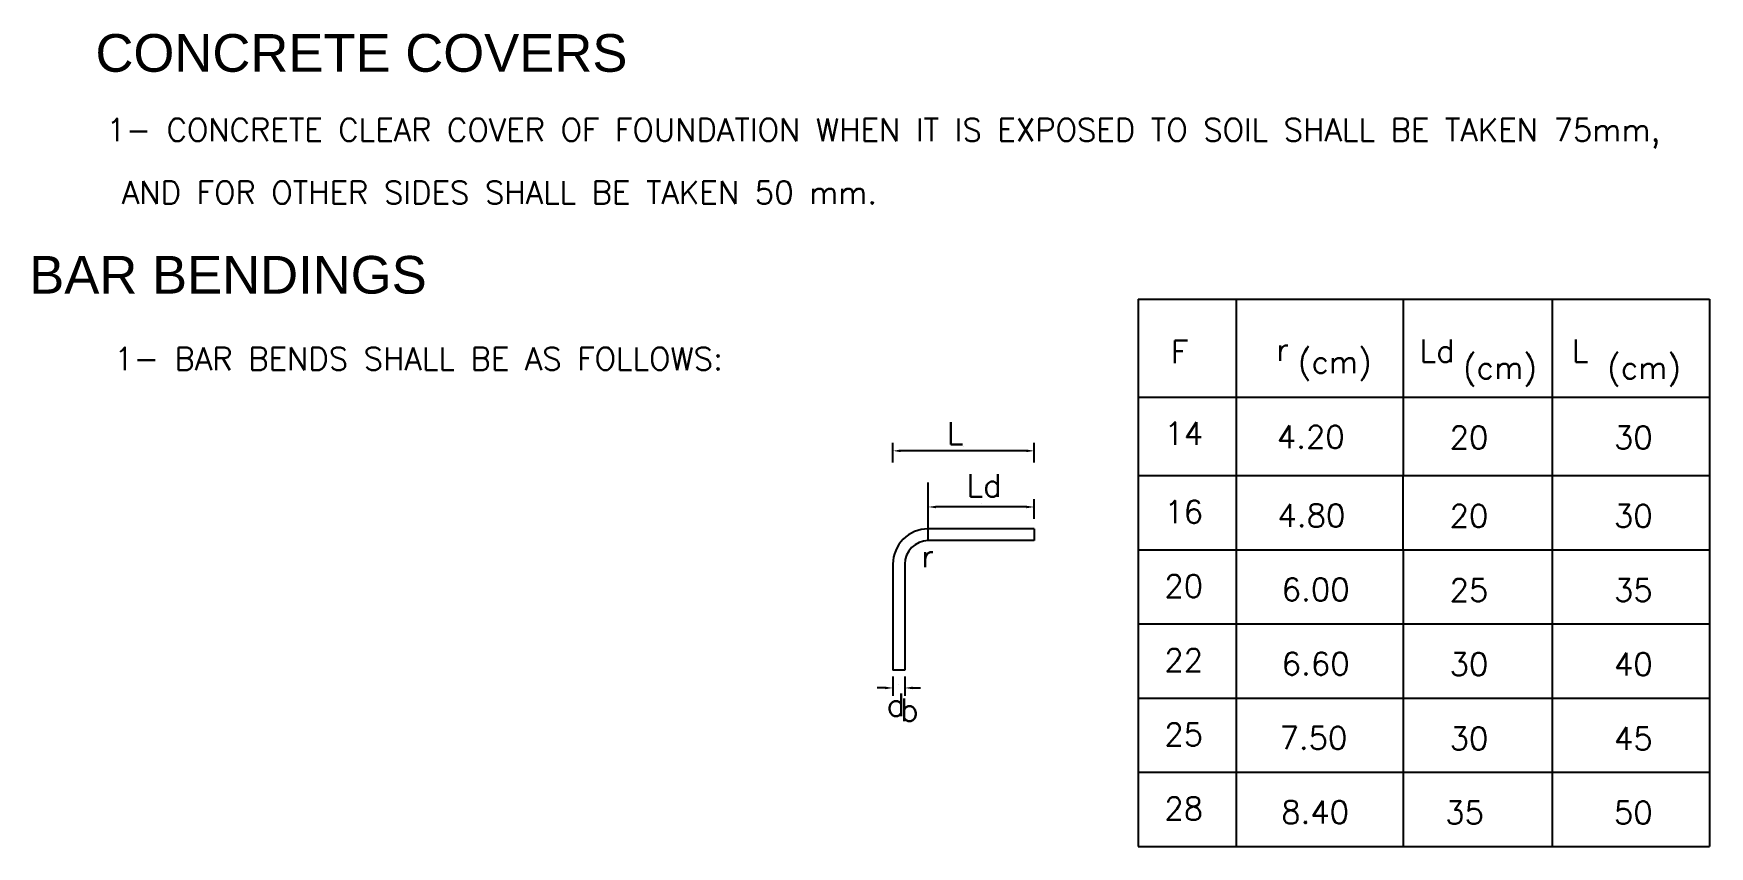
# Model space of a CAD drawing. Header units: inches. Extents: x 1387 to 2676, y -3005 to -2136.
# Drawn here: x 2543.57 to 2564.94, y -2166.94 to -2156.58 of the extents above; entities that cross this region are included whole.
import ezdxf

# ---------------------------------------------------------------- set-up
doc = ezdxf.new("R2010")
doc.units = ezdxf.units.IN
doc.header["$MEASUREMENT"] = 0
doc.layers.add('E10', color=3, linetype='Continuous')
doc.styles.add('ARIAL', font='arial.ttf')
doc.styles.add('E100', font='SIMPLEX.shx', dxfattribs={"width": 0.7})
doc.styles.add('Reinforcements_Style', font='romans.shx')
doc.dimstyles.new('Reinforcements_Dimension-1', dxfattribs={"dimtxt": 1e-06, "dimasz": 0.1, "dimexe": 0.1, "dimexo": 0, "dimgap": 0.05, "dimtad": 1, "dimtoh": 1, "dimdec": 0, "dimlfac": 100, "dimzin": 0, "dimdsep": 46, "dimtxsty": 'Reinforcements_Style', "dimcen": 0.09, "dimdle": 0.05, "dimadec": 0, "dimazin": 0, "dimtm": 1e-09, "dimtfac": 1, "dimtdec": 0, "dimtix": 1, "dimtofl": 0, "dimtmove": 2, "dimatfit": 3, "dimfxl": 1, "dimtolj": 1, "dimtzin": 0, "dimarcsym": 0})

# ---------------------------------------------------------------- blocks, each defined once
blk = doc.blocks.new('*D25')
at = {"layer": 'Defpoints', "color": 0, "transparency": 16777216}
for p in [(2554.978, -2162.614), (2554.978, -2162.764), (2556.328, -2162.764)]:
    blk.add_point(p, dxfattribs=at)
at = {"layer": 'E10', "color": 0, "lineweight": -2, "transparency": 16777216}
for p, q in [((2554.978, -2162.764), (2554.978, -2162.514)), ((2556.328, -2162.764), (2556.328, -2162.514)), ((2556.228, -2162.614), (2555.078, -2162.614))]:
    blk.add_line(p, q, dxfattribs=at)
at = {"layer": 'E10', "color": 0, "transparency": 16777216}
for points in [[(2555.078, -2162.598), (2555.078, -2162.631), (2554.978, -2162.614)], [(2556.228, -2162.598), (2556.228, -2162.631), (2556.328, -2162.614)]]:
    blk.add_solid(points, dxfattribs=at)
at = {"layer": 'E10', "color": 0, "transparency": 16777216, "insert": (2555.653, -2162.564), "char_height": 0.000001, "attachment_point": 5, "style": 'Reinforcements_Style'}
blk.add_mtext('\\A1;135', dxfattribs=at)
blk = doc.blocks.new('*D26')
at = {"layer": 'Defpoints', "color": 0, "transparency": 16777216}
for p in [(2554.528, -2164.776), (2554.678, -2164.776), (2554.528, -2164.92)]:
    blk.add_point(p, dxfattribs=at)
at = {"layer": 'E10', "color": 0, "lineweight": -2, "transparency": 16777216}
for p, q in [((2554.528, -2164.776), (2554.528, -2165.02)), ((2554.678, -2164.776), (2554.678, -2165.02)), ((2554.428, -2164.92), (2554.328, -2164.92)), ((2554.778, -2164.92), (2554.878, -2164.92))]:
    blk.add_line(p, q, dxfattribs=at)
at = {"layer": 'E10', "color": 0, "transparency": 16777216}
for points in [[(2554.428, -2164.903), (2554.428, -2164.936), (2554.528, -2164.92)], [(2554.778, -2164.903), (2554.778, -2164.936), (2554.678, -2164.92)]]:
    blk.add_solid(points, dxfattribs=at)
at = {"layer": 'E10', "color": 0, "transparency": 16777216, "insert": (2554.603, -2164.87), "char_height": 0.000001, "attachment_point": 5, "style": 'Reinforcements_Style'}
blk.add_mtext('\\A1;15', dxfattribs=at)
blk = doc.blocks.new('*D27')
at = {"layer": 'Defpoints', "color": 0, "transparency": 16777216}
for p in [(2554.528, -2161.899), (2554.528, -2162.049), (2556.328, -2162.049)]:
    blk.add_point(p, dxfattribs=at)
at = {"layer": 'E10', "color": 0, "lineweight": -2, "transparency": 16777216}
for p, q in [((2554.528, -2162.049), (2554.528, -2161.799)), ((2556.228, -2161.899), (2554.628, -2161.899)), ((2556.328, -2162.049), (2556.328, -2161.799))]:
    blk.add_line(p, q, dxfattribs=at)
at = {"layer": 'E10', "color": 0, "transparency": 16777216}
for points in [[(2554.628, -2161.882), (2554.628, -2161.916), (2554.528, -2161.899)], [(2556.228, -2161.882), (2556.228, -2161.916), (2556.328, -2161.899)]]:
    blk.add_solid(points, dxfattribs=at)
at = {"layer": 'E10', "color": 0, "transparency": 16777216, "insert": (2555.428, -2161.849), "char_height": 0.000001, "attachment_point": 5, "style": 'Reinforcements_Style'}
blk.add_mtext('\\A1;180', dxfattribs=at)

msp = doc.modelspace()

# ---------------------------------------------------------------- linework, layer by layer
at = {"layer": 'E10', "color": 3}
for p, q in [((2557.651707, -2159.964605, -7.886574), (2562.930836, -2159.964605, -7.886574)), ((2557.651707, -2159.964605, -7.886574), (2557.651707, -2162.214605, -14.993718)), ((2558.901707, -2159.964605, -7.886574), (2558.901707, -2162.214605, -14.993718)), ((2561.031512, -2159.964605, -7.886574), (2561.031512, -2162.214605, -14.993718)), ((2562.930836, -2159.964605, -7.886574), (2562.930836, -2162.214605, -14.993718)), ((2562.930836, -2159.964605, -7.886574), (2564.935371, -2159.964605, -7.886574)), ((2564.935371, -2159.964605, -7.886574), (2564.935371, -2163.159287, -7.886574)), ((2557.651707, -2161.214605, -7.886574), (2562.930836, -2161.214605, -7.886574)), ((2562.930836, -2161.214605, -7.886574), (2564.935371, -2161.214605, -7.886574)), ((2554.977973, -2163.04328, -7.886574), (2554.977973, -2162.301172, -7.886574)), ((2557.651707, -2162.214605, -7.886574), (2562.930836, -2162.214605, -7.886574)), ((2557.651707, -2162.214605, -7.886574), (2557.651707, -2163.159287, -7.886574)), ((2558.901707, -2162.214605, -14.993718), (2558.901707, -2163.159287, -7.886574)), ((2561.025236, -2162.214605, -14.993718), (2561.025236, -2163.159287, -7.886574)), ((2562.930836, -2162.214605, -7.886574), (2562.930836, -2163.159287, -7.886574)), ((2562.930836, -2162.214605, -7.886574), (2564.935371, -2162.214605, -7.886574)), ((2556.327973, -2162.89328, -7.886574), (2554.977973, -2162.89328, -7.886574)), ((2556.327973, -2162.89328, -7.886574), (2556.327973, -2163.04328, -7.886574)), ((2556.327973, -2163.04328, -7.886574), (2554.977973, -2163.04328, -7.886574)), ((2557.651707, -2163.159287, -7.886574), (2564.935371, -2163.159287, -7.886574)), ((2557.651707, -2163.159287, -7.886574), (2557.651707, -2166.939287, -7.886574)), ((2558.901707, -2163.159287, -7.886574), (2558.901707, -2166.939287, -7.886574)), ((2561.031512, -2163.159287, -7.886574), (2561.031512, -2166.939287, -7.886574)), ((2562.930836, -2163.159287, -7.886574), (2562.930836, -2166.939287, -7.886574)), ((2564.935371, -2163.159287, -7.886574), (2564.935371, -2166.939287, -7.886574)), ((2554.527973, -2163.34328, -7.886574), (2554.527973, -2164.69328, -7.886574)), ((2554.677973, -2163.34328, -7.886574), (2554.677973, -2164.69328, -7.886574)), ((2557.651707, -2164.104287, -7.886574), (2564.935371, -2164.104287, -7.886574)), ((2557.651707, -2164.104287, -7.886574), (2564.935371, -2164.104287, -7.886574)), ((2554.677973, -2164.69328, -7.886574), (2554.527973, -2164.69328, -7.886574)), ((2557.651707, -2165.049287, -7.886574), (2564.935371, -2165.049287, -7.886574)), ((2557.651707, -2165.994287, -7.886574), (2564.935371, -2165.994287, -7.886574)), ((2557.651707, -2166.939287, -7.886574), (2564.935371, -2166.939287, -7.886574))]:
    msp.add_line(p, q, dxfattribs=at)
for radius in [0.45, 0.3]:
    msp.add_arc((2554.977973, -2163.34328, -7.886574), radius, 90, 180, dxfattribs=at)

# ---------------------------------------------------------------- texts
at = {"color": 3, "style": 'ARIAL'}
for s, p in [('CONCRETE COVERS  ', (2544.364208, -2157.069688, -7.886574)), ('  BAR BENDINGS', (2543.147066, -2159.896107, -7.886574))]:
    msp.add_text(s, height=0.48, dxfattribs=at).set_placement(p)
at = {"layer": 'E10', "color": 3, "style": 'E100'}
for s, p in [('1- CONCRETE CLEAR COVER OF FOUNDATION WHEN IT IS EXPOSED TO SOIL SHALL BE TAKEN 75mm,', (2544.503515, -2157.953647, -7.886574)), (' AND FOR OTHER SIDES SHALL BE TAKEN 50 mm.', (2544.503515, -2158.752368, -7.886574)), ('1- BAR BENDS SHALL BE AS FOLLOWS:', (2544.604034, -2160.86924, -7.886574)), ('F ', (2558.073061, -2160.780882, -7.886574)), ('r ', (2559.412504, -2160.750702, -7.886574)), ('(cm)', (2559.690722, -2160.910495, -2.957465)), ('Ld ', (2561.241551, -2160.769151, -7.886574)), ('L', (2563.183571, -2160.769151, -7.886574)), ('(cm)', (2561.795479, -2160.983243, -12.815683)), ('(cm)', (2563.632533, -2160.983243, -12.815683)), ('L', (2555.215097, -2161.820333, -7.886574)), ('14', (2557.987563, -2161.821089, -7.886574)), ('4.20', (2559.421281, -2161.866082, -7.886574)), ('20', (2561.622045, -2161.872476, -7.886574)), ('30', (2563.717523, -2161.872476, -7.886574)), ('Ld', (2555.467223, -2162.483848, -7.886574)), ('16', (2557.987563, -2162.821089, -14.993718)), ('4.80', (2559.428437, -2162.866082, -14.993718)), ('20', (2561.622045, -2162.872476, -14.993718)), ('30', (2563.717523, -2162.872476, -14.993718)), ('r', (2554.889545, -2163.382722, -17.587061)), ('20', (2557.987563, -2163.765771, -7.886574)), ('6.00', (2559.483295, -2163.810764, -7.886574)), ('25', (2561.622045, -2163.817159, -7.886574)), ('35', (2563.717523, -2163.817159, -7.886574)), ('22', (2557.987563, -2164.710771, -7.886574)), ('6.60', (2559.483295, -2164.755764, -7.886574)), ('30', (2561.622045, -2164.762159, -7.886574)), ('40', (2563.717523, -2164.762159, -7.886574)), ('d', (2554.448968, -2165.278483, -7.886574)), ('b', (2554.621493, -2165.344859, -7.886574)), ('25', (2557.987563, -2165.655771, -7.886574)), ('7.50', (2559.4553, -2165.700764, -7.886574)), ('30', (2561.622045, -2165.707159, -7.886574)), ('45', (2563.717523, -2165.707159, -7.886574)), ('28', (2557.987563, -2166.600771, -7.886574)), ('8.40', (2559.476296, -2166.645764, -7.886574)), ('35', (2561.56622, -2166.652159, -7.886574)), ('50', (2563.717523, -2166.652159, -7.886574))]:
    msp.add_text(s, height=0.28865, dxfattribs=at).set_placement(p)

# ---------------------------------------------------------------- dimensions: what is measured, and where the dimension line sits
at = {"layer": 'E10', "color": 3}
for p1, p2, distance, picture, middle in [((2556.327973, -2162.04865, -7.886574), (2554.527973, -2162.04865, -7.886574), -0.149753, '*D27', (2555.427973, -2161.848896, -7.886574)), ((2556.327973, -2162.763987, -7.886574), (2554.977973, -2162.763987, -7.886574), -0.149753, '*D25', (2555.652973, -2162.564234, -7.886574)), ((2554.677973, -2164.776221, -7.886574), (2554.527973, -2164.776221, -7.886574), 0.143481, '*D26', (2554.602973, -2164.869701, -7.886574))]:
    dim = msp.add_aligned_dim(p1=p1, p2=p2, distance=distance, dimstyle='Reinforcements_Dimension-1', dxfattribs=at)
    dim.commit()
    dim.dimension.update_dxf_attribs({"geometry": picture, "text_midpoint": middle})

doc.saveas('drawing.dxf')
